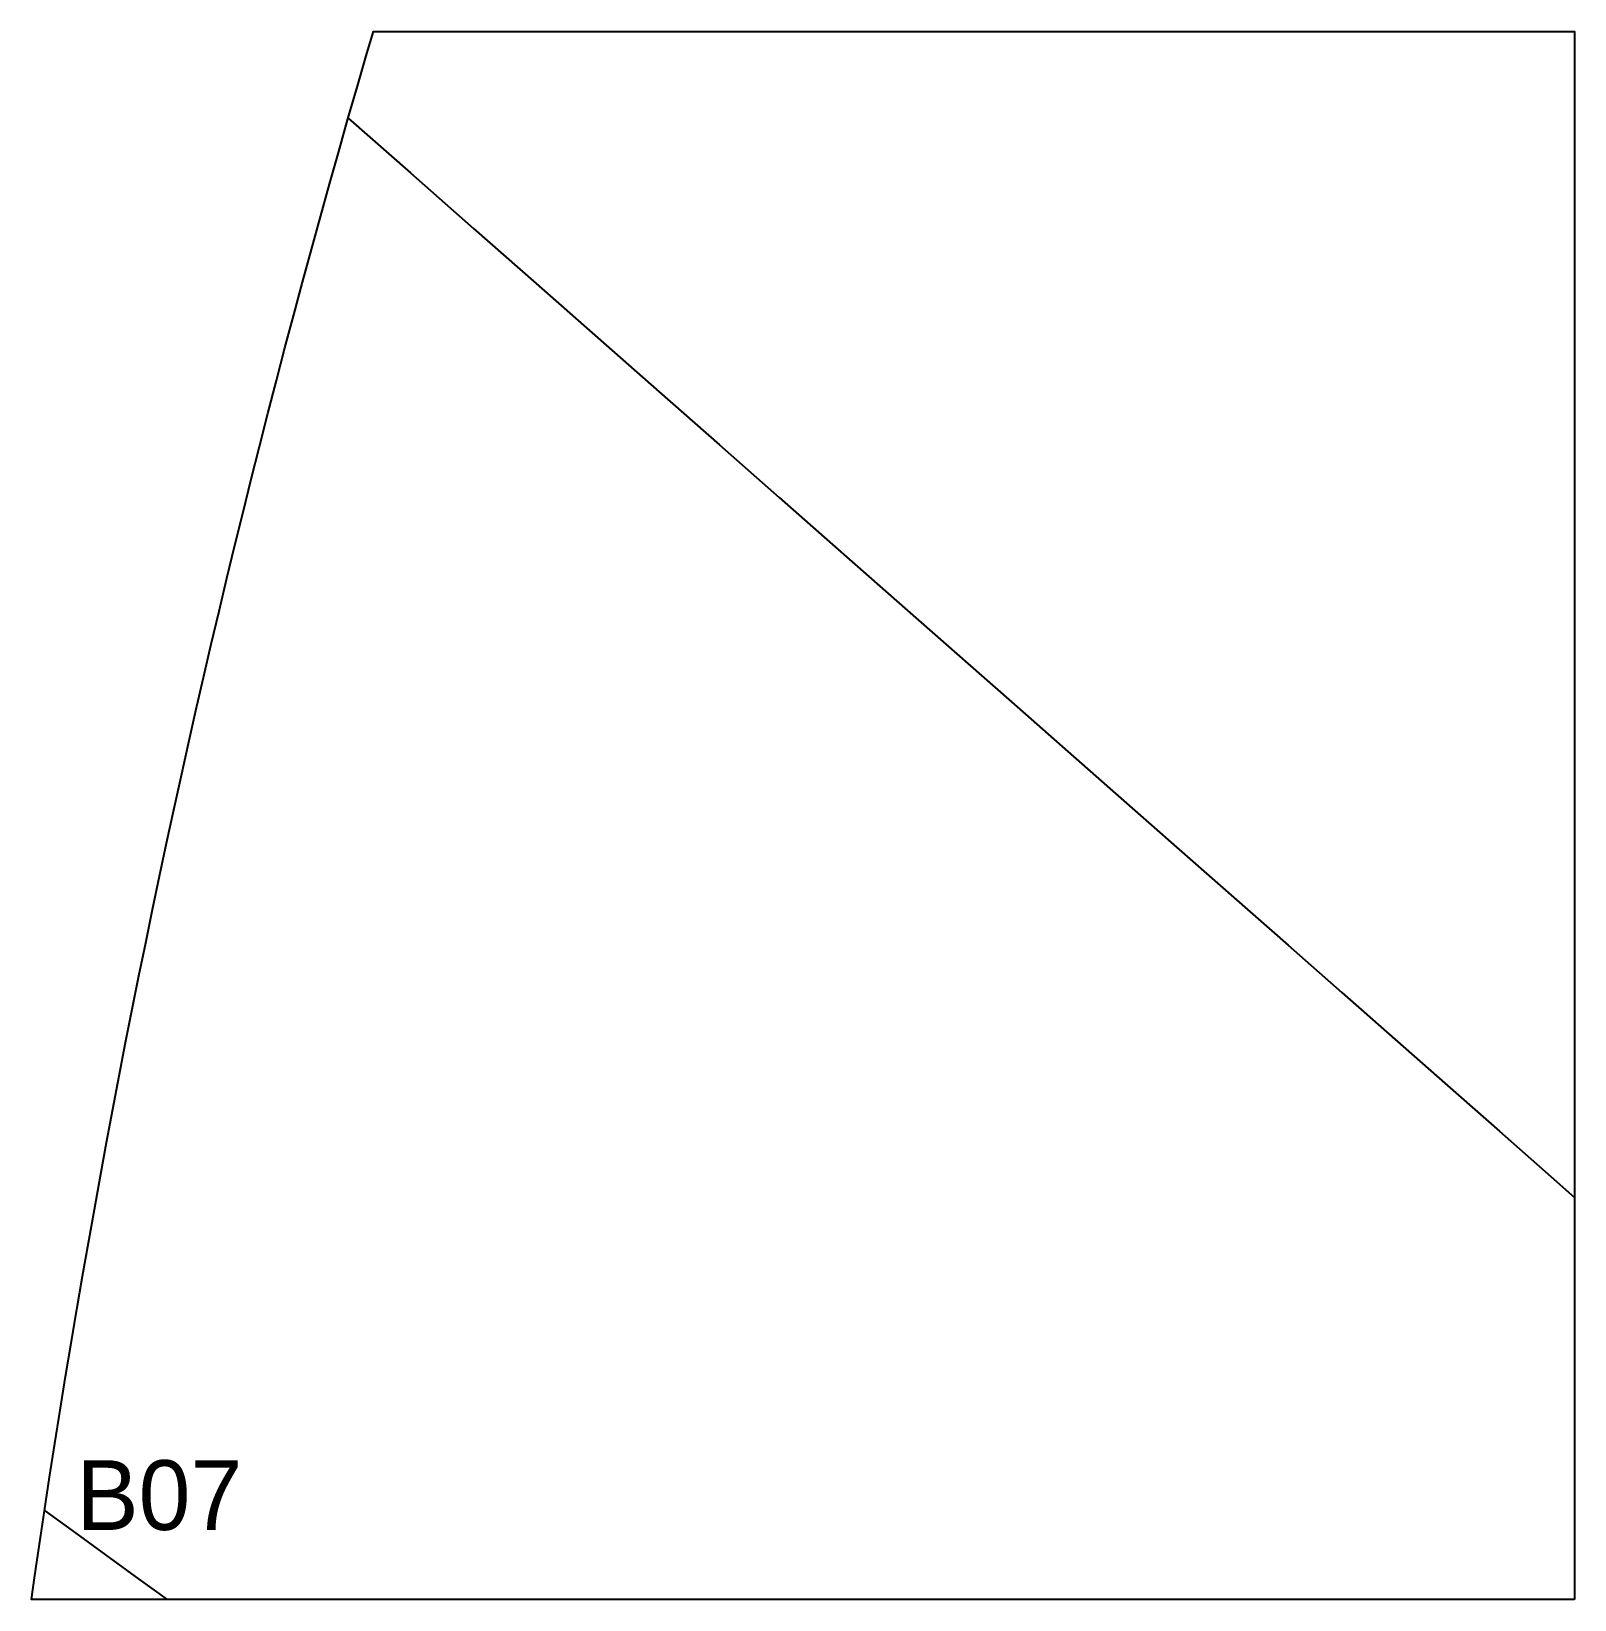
# Model space of a CAD drawing. Header units: millimetres. Extents: x 14 to 900, y 0 to 900.
import ezdxf

# ---------------------------------------------------------------- set-up
doc = ezdxf.new("R2010")
doc.units = ezdxf.units.MM
for name, color, linetype in [('CUT', 1, 'Continuous'), ('HOUR15', 9, 'Continuous'), ('HOUR30', 8, 'Continuous'), ('ID', 3, 'Continuous')]:
    doc.layers.add(name, color=color, linetype=linetype)

msp = doc.modelspace()

# ---------------------------------------------------------------- linework, layer by layer
at = {"layer": 'CUT'}
msp.add_lwpolyline([(900, 0), (14.11, 0), (15.9, 12.46), (18.73, 31.74), (21.62, 51), (24.56, 70.26), (27.57, 89.51), (30.64, 108.75), (33.76, 127.98), (36.94, 147.2), (40.19, 166.41), (43.49, 185.61), (46.85, 204.8), (50.27, 223.98), (53.74, 243.15), (57.28, 262.3), (60.88, 281.45), (64.53, 300.59), (68.24, 319.71), (72.01, 338.82), (75.84, 357.92), (79.73, 377.01), (83.68, 396.09), (87.68, 415.16), (91.75, 434.21), (95.87, 453.25), (100.05, 472.28), (104.29, 491.29), (108.59, 510.29), (112.94, 529.28), (117.36, 548.26), (121.83, 567.22), (126.36, 586.17), (130.95, 605.1), (135.6, 624.02), (140.3, 642.92), (145.06, 661.81), (149.88, 680.69), (154.76, 699.55), (159.7, 718.4), (164.69, 737.23), (169.75, 756.04), (174.85, 774.84), (180.02, 793.63), (185.25, 812.39), (190.53, 831.15), (195.87, 849.88), (201.27, 868.6), (206.72, 887.3), (210.47, 900), (900, 900), (900, 0)], close=True, dxfattribs=at)
at = {"layer": 'HOUR15'}
msp.add_lwpolyline([(21.65, 51.19), (37.52, 39.64), (75.8, 11.78), (92, 0)], dxfattribs=at)
at = {"layer": 'HOUR30'}
msp.add_lwpolyline([(195.95, 850.16), (231.69, 818.73), (267.99, 786.79), (303.88, 755.23), (339.34, 724.03), (374.41, 693.19), (409.07, 662.69), (443.35, 632.54), (477.25, 602.72), (510.77, 573.24), (543.92, 544.07), (576.72, 515.22), (609.16, 486.68), (641.26, 458.45), (673.02, 430.51), (704.45, 402.87), (735.55, 375.51), (766.34, 348.43), (796.81, 321.63), (826.97, 295.1), (856.83, 268.83), (886.39, 242.82), (900, 230.85)], dxfattribs=at)

# ---------------------------------------------------------------- texts
at = {"layer": 'ID'}
msp.add_text('B07', height=40, dxfattribs=at).set_placement((40, 40))

doc.saveas('drawing.dxf')
